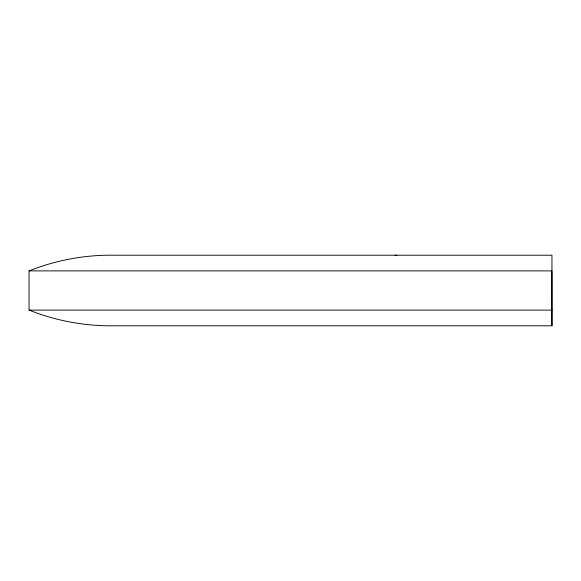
<?xml version="1.0" encoding="UTF-8"?>
<svg xmlns="http://www.w3.org/2000/svg" width="581" height="581" viewBox="0 0 581 581"><rect width="100%" height="100%" fill="white"/><g stroke="black" fill="none" stroke-linecap="round" stroke-linejoin="round"><path stroke-width="0.87" d="M29.05 270.891C53.96 260.956 80.679 255.611 107.492 255.204L551.95 255.204L551.95 325.796L107.485 325.796C80.672 325.382 53.953 320.044 29.05 310.109L29.05 270.891L551.95 270.891M29.05 310.109L551.95 310.109M395.08 255.204L396.881 255.393M551.95 325.796L551.899 271.69"/></g></svg>
